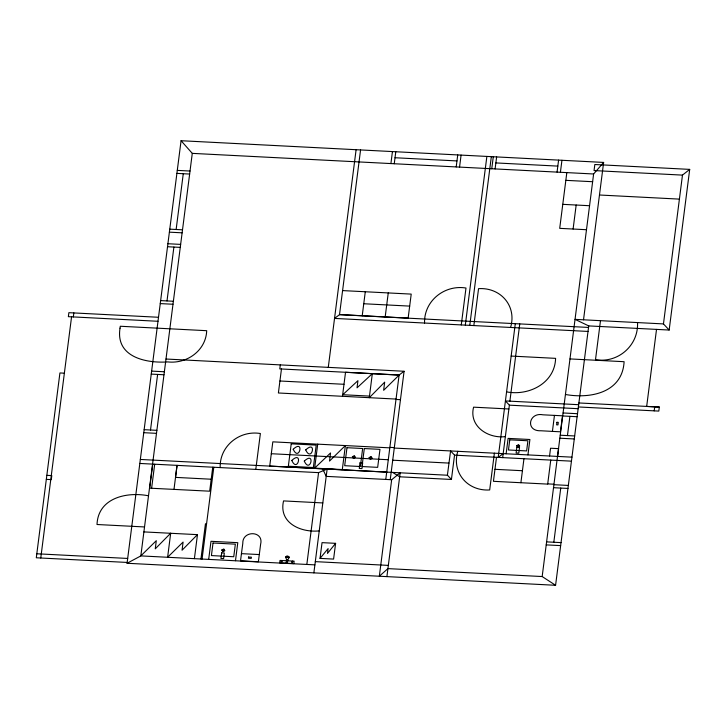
<?xml version="1.0" encoding="UTF-8"?>
<svg xmlns="http://www.w3.org/2000/svg" width="726" height="726" viewBox="0 0 726 726"><rect width="100%" height="100%" fill="white"/><g stroke="black" fill="none" stroke-linecap="round" stroke-linejoin="round"><path stroke-width="1.09" d="M40.765 558.004L71.565 316.835M73.335 316.935L73.843 312.924M689.7 169.385L682.476 175.111L594.059 170.574L594.83 164.512L689.7 169.385L669.163 330.04L663.464 323.914L575.037 319.367L588.732 325.91L555.581 585.283L127.068 563.267L181.073 140.717L603.633 162.424L583.523 319.803M150.509 430.01L157.615 374.435M167.007 300.927L173.895 247.058M176.137 229.489L183.27 173.714M181.073 140.717L192.281 153.368L140.826 555.925L127.068 563.267M152.75 464.168L149.683 488.162L209.678 491.193L212.745 467.199M151.616 488.262L154.683 464.25M177.035 465.384L175.501 477.381L211.212 479.224M173.986 489.397L177.062 465.366M170.683 533.274L167.615 557.278L183.097 542.05L182.054 550.208L197.427 534.654M194.405 558.648L197.472 534.654L143.893 531.904M200.948 559.011L205.449 523.782L206.565 523.836M202.064 559.074L213.798 467.254M220.178 467.58C219.479 446.082 239.535 430.037 260.38 433.513L255.788 469.413M208.689 559.347L210.994 541.297L237.792 542.676L235.478 560.726M241.44 553.648L240.524 560.844L258.374 561.761L260.616 544.264C264.082 530.543 242.293 530.162 242.802 543.347L241.44 553.648L259.3 554.564M280.3 364.897L279.791 368.899L399.109 375.024L404.092 371.258L390.234 479.659M281.461 368.98L278.394 392.984L396.042 399.073M281.144 562.931L281.452 560.49M286.144 563.185L286.579 559.746L285.681 557.132L286.716 556.052L287.814 556.025L289.338 557.323L287.786 559.81L287.342 563.249M292.306 563.503L292.66 561.071M345.376 445.564L342.309 469.568L314.639 468.143L317.707 444.149M328.279 367.365L356.103 149.71M306.835 564.456L318.569 472.635L327.145 469.05L313.868 572.868M588.024 331.437L334.541 318.415L339.514 314.648L360.568 149.937M320.03 558.385L322.045 542.64L335.603 543.338L333.597 559.084L320.03 558.385L328.107 548.611L327.49 553.412L335.603 543.338M342.463 396.323L345.531 372.275L399.109 375.079L385.769 479.432M362.22 315.746L365.287 291.743M390.906 163.577L392.439 151.571M394.254 163.74L395.788 151.743M385.179 316.926L388.256 292.923M386.904 576.616L400.171 472.798L391.668 479.732L379.335 576.226L387.929 568.621L542.168 576.544L555.581 585.283M424.556 323.043C423.857 300.918 444.557 284.465 465.992 288.031L461.273 324.93M456.2 166.926L457.734 154.928M459.549 167.098L461.083 155.101M465.312 325.139L486.874 156.426M447.397 475.221L450.583 450.919L454.54 455.148L571.444 461.155M469.776 325.366L491.339 156.653M392.603 472.408L399.663 476.8L451.427 479.459L454.54 455.148M491.756 168.759L493.29 156.752M457.788 451.291C451.4 472.789 467.753 491.366 489.687 489.95L494.388 453.169M473.842 325.575L478.561 288.658C500.577 287.242 516.994 305.891 510.587 327.462M495.105 168.922L496.638 156.925M496.502 457.316L493.435 481.311L547.685 484.106L550.753 460.093M515.297 323.678L498.208 457.389L503.182 453.623M502.673 457.625L509.38 405.162L505.423 400.933L578.658 404.7M509.888 401.169L519.762 323.905M506.14 453.768L508.109 438.386L529.907 439.502L527.938 454.884M557.06 172.107L558.593 160.11M560.408 172.28L561.942 160.283M520.896 482.726L523.963 458.723M566.825 172.616L559.71 228.345L586.499 229.715M573.104 229.026L576.172 205.031M552.413 431.398L560.445 431.807L562.487 415.807L542.957 414.809C528.601 411.932 525.152 431.48 540.924 430.763L552.413 431.398L554.455 415.399M549.564 456.001L550.553 448.232L558.603 448.641L557.604 456.418M542.168 576.544L593.614 173.986L603.633 162.424M553.82 542.249L560.744 488.063M567.451 435.582L569.91 416.343M600.484 320.674L595.502 359.66C617.998 363.508 638.68 345.431 637.528 322.58M656.522 329.395L646.675 406.442L659.326 407.059L658.809 411.088L578.368 406.959M663.464 323.914L682.476 175.111M654.199 410.852L654.716 406.823M170.637 533.274L155.264 548.829L156.299 540.67L140.826 555.898L314.893 564.864M399.109 375.079L383.637 390.307L384.671 382.139L369.289 397.703L372.32 373.699L357.029 387.847L357.945 380.651L342.645 394.844M345.331 445.564L329.513 461.101L330.557 452.942L314.639 468.143M353.97 457.879L354.796 457.262L354.179 456.282L353.045 456.89L353.662 457.87M370.741 458.741L371.594 457.843L370.941 457.144L369.806 457.752L370.423 458.732M518.192 447.488L519.689 445.9L518.545 444.684L516.567 445.746L517.638 447.461M395.017 157.742L456.972 160.927M495.876 162.923L557.822 166.109M192.281 153.368L593.614 173.986M565.835 180.347L592.634 181.718M177.28 170.383L190.021 171.037M176.899 173.387L189.631 174.04M599.476 195.004L679.364 199.115M562.777 204.342L589.566 205.721M169.775 229.162L182.507 229.815M169.385 232.166L182.126 232.819M167.906 243.736L180.647 244.39M167.524 246.731L180.257 247.385M342.59 290.591L411.215 294.103L408.148 318.106L339.523 314.585M363.753 303.749L409.682 306.109M160.646 300.6L173.369 301.254M160.255 303.595L172.997 304.248M588.732 325.91L669.163 330.04M339.514 314.648L588.532 327.435M158.504 317.271L68.87 312.679L68.362 316.672L157.996 321.282M569.983 358.925L624.106 361.702C622.436 392.603 590.601 399.028 565.436 394.481M511.158 356.067L555.599 358.354C554.855 383.192 528.891 396.178 506.576 391.877M165.991 359.025L404.092 371.258M151.625 371.104L164.366 371.766M151.244 374.108L163.976 374.761M279.927 380.996L343.988 384.29M64.387 373.182L59.922 372.955L36.3 557.777L127.168 562.441M578.876 402.957L659.326 407.059M342.663 394.717L369.452 396.097M509.38 405.162L578.15 408.702M395.988 399.454L400.453 399.681M508.89 408.983L473.579 407.168C468.733 426.316 488.208 438.776 505.36 436.616M563.077 412.967L577.506 413.711M562.695 415.971L577.125 416.715M560.236 435.219L574.665 435.954M559.846 438.214L574.275 438.958M144.147 429.683L156.87 430.337M143.757 432.687L156.498 433.34M389.871 447.37L394.336 447.597M389.808 447.851L272.822 441.844L269.718 466.092L386.704 472.1M394.272 448.06L571.952 457.153M271.297 453.723L388.256 459.73M392.721 460.202L448.94 463.088M494.969 469.314L522.43 470.729M140.336 459.449L447.479 475.231L451.427 479.459M547.713 483.888L553.974 484.215M139.828 463.451L318.569 472.635M553.902 484.696L568.34 485.44M553.521 487.7L567.959 488.435M391.668 479.732L326.201 476.374L322.68 468.824M46.836 475.348L51.8 475.603L51.292 479.614L46.319 479.36M322.807 502.937L283.548 500.913C278.403 522.947 300.882 532.83 319.24 530.887M148.512 495.794C126.896 491.52 98.083 497.782 97.012 524.508L144.528 526.949M546.596 541.877L561.035 542.612M546.215 544.881L560.644 545.616M286.552 559.991L287.75 560.045M315.311 561.634L388.337 565.391M286.452 560.744L280.018 560.418L279.71 562.859L293.821 563.585L294.13 561.144L287.659 560.808M36.808 553.775L127.685 558.448M120.026 328.188C115.352 356.965 145.79 363.436 167.797 361.911C186.854 364.107 205.966 350.567 206.701 330.693L120.28 326.255L120.026 328.188M213.027 543.012L211.42 555.581L233.745 556.733L235.351 544.155L213.027 543.012M221.793 550.018L222.873 551.733L224.851 550.68L223.78 548.965L221.793 550.018M221.657 552.867L220.94 558.466L223.617 558.603L224.334 553.003L221.657 552.867M222.446 550.163L223.064 551.143L224.198 550.535L223.581 549.555L222.446 550.163M248.564 557.033L248.41 558.24L251.25 558.385L251.405 557.178L248.564 557.033M291.217 443.831L288.349 466.228L313.36 467.517L316.218 445.12L291.217 443.831M291.788 460.456C297.787 473.697 303.305 449.693 291.788 460.456M293.213 449.258C299.221 462.498 304.738 438.495 293.213 449.258M281.997 561.525L281.298 561.688L281.997 561.525M304.285 461.101C310.292 474.341 315.81 450.338 304.285 461.101M305.719 449.902C311.726 463.143 317.244 439.139 305.719 449.902M291.816 562.033L292.46 562.26L291.816 562.033M346.983 447.706L344.687 465.702L360.35 466.509L362.655 448.505L346.983 447.706M352.391 456.745L353.462 458.46L355.45 457.398L354.379 455.692L352.391 456.745M359.987 462.861L359.27 468.461L361.947 468.606L362.664 463.006L359.987 462.861M364.307 448.55L362.002 466.546L377.665 467.353L379.97 449.358L364.307 448.55M369.153 457.607L370.224 459.322L372.211 458.26L371.14 456.554L369.153 457.607M509.752 439.838L508.454 449.984L526.622 450.919L527.911 440.773L509.752 439.838M516.83 447.388L516.113 452.988L518.791 453.124L519.507 447.525L516.83 447.388M517.221 445.882L517.838 446.862L518.972 446.254L518.355 445.283L517.221 445.882M556.942 422.296L556.615 424.837L557.967 424.91L558.294 422.369L556.942 422.296M285.699 557.187C292.496 558.802 287.959 555.181 285.699 557.187"/></g></svg>
